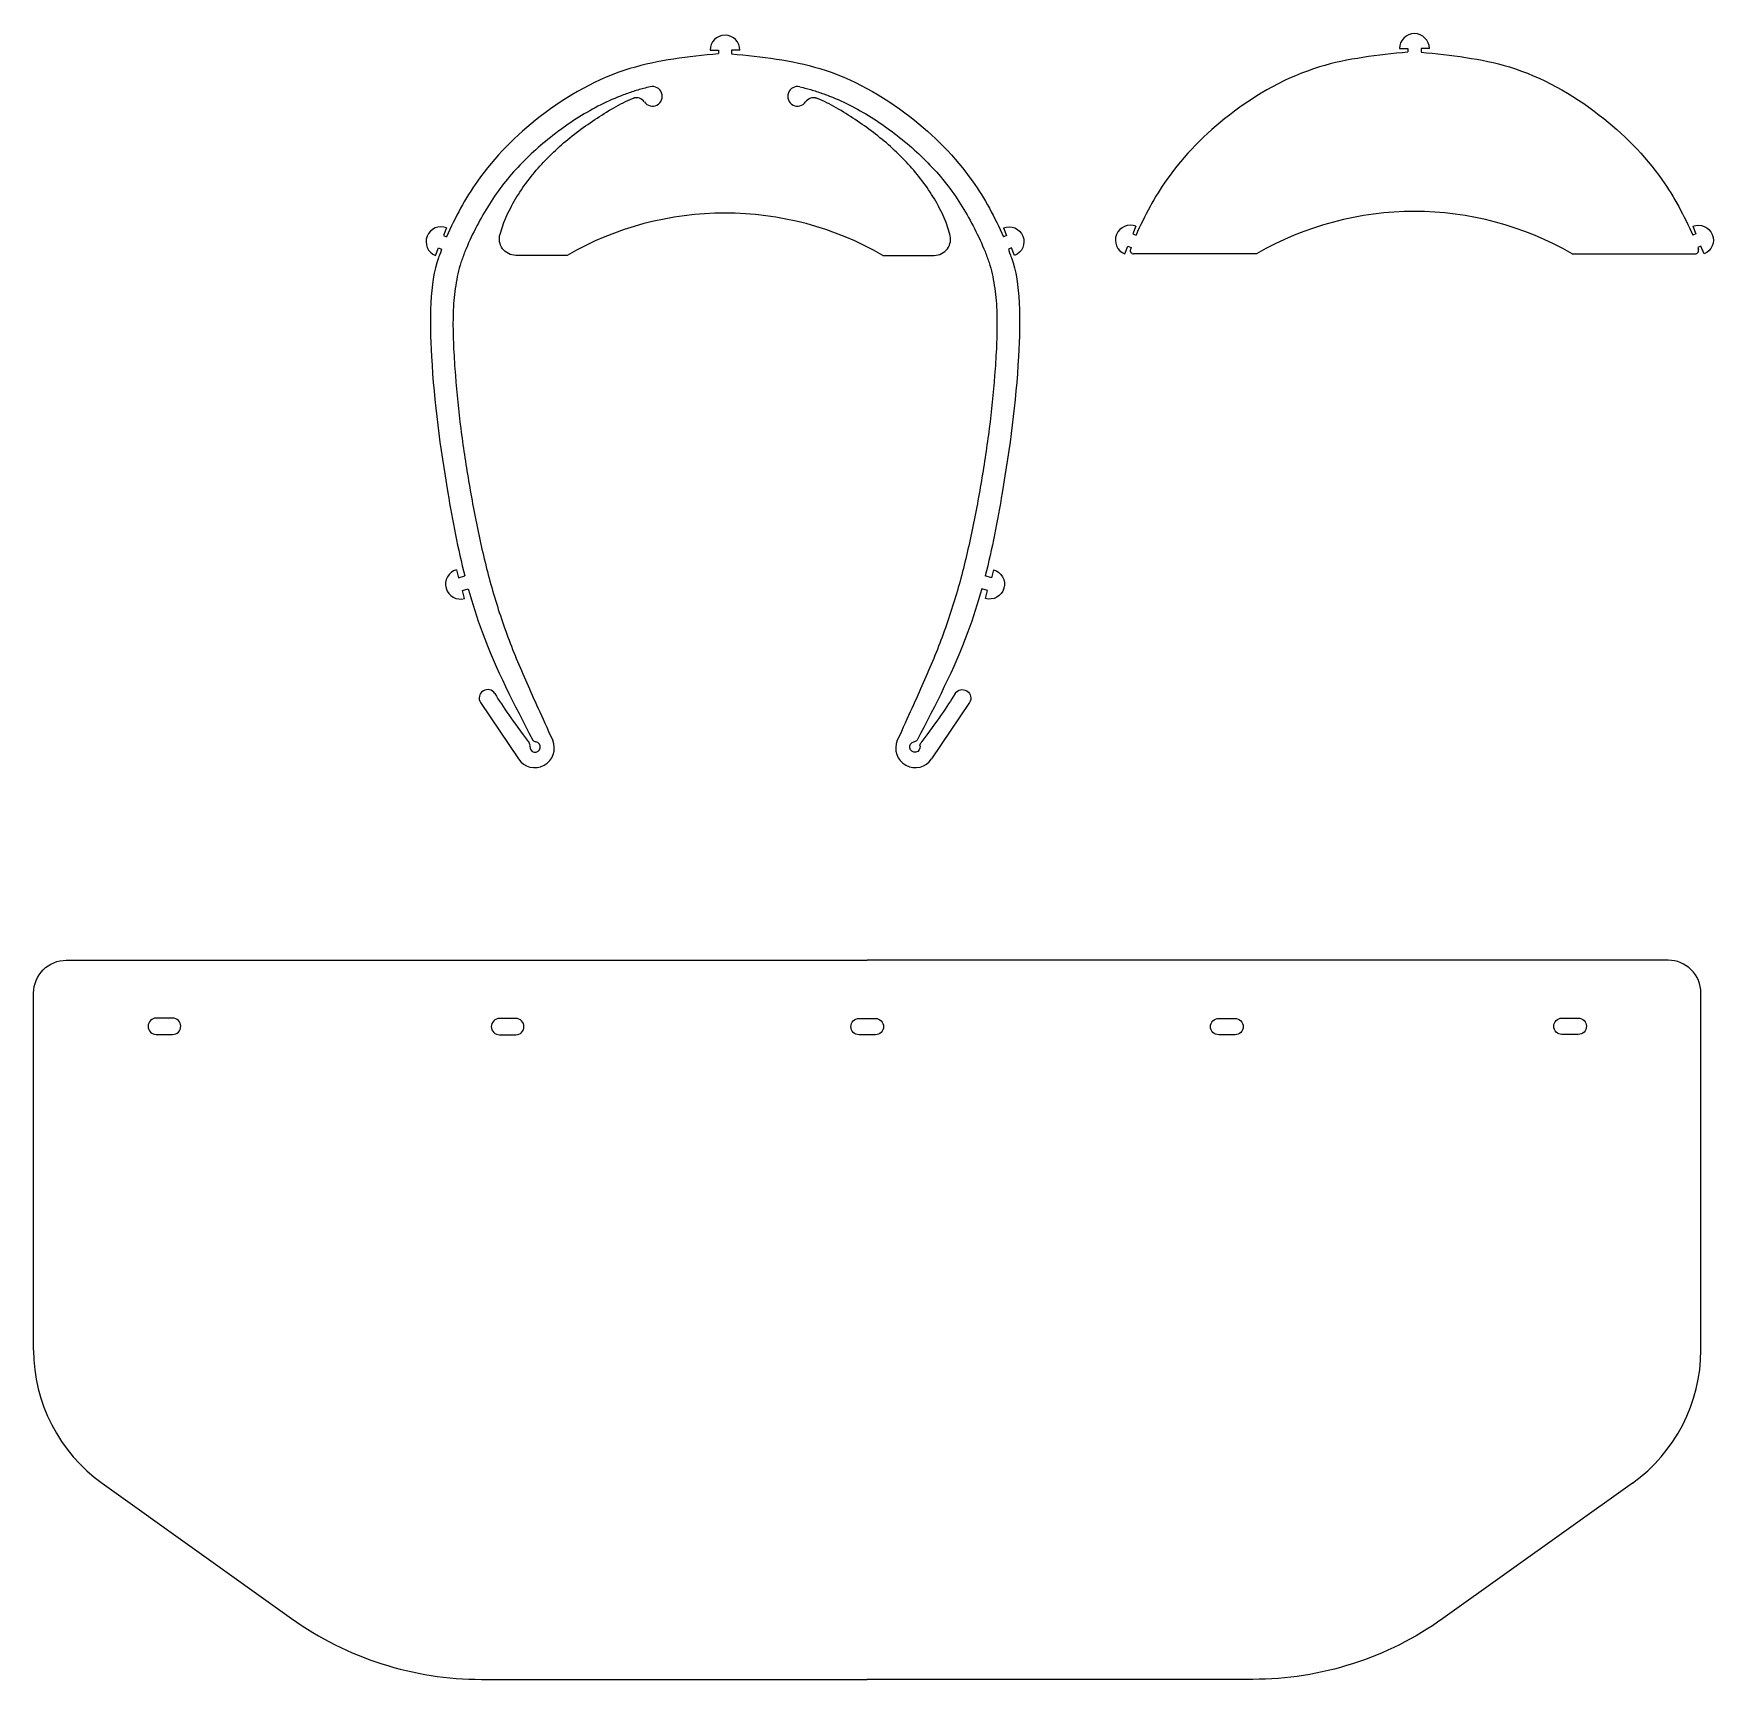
# Model space of a CAD drawing. Extents: x 45 to 559, y 58 to 562.
import ezdxf

# ---------------------------------------------------------------- set-up
doc = ezdxf.new("R2010")
doc.units = 0
doc.header["$MEASUREMENT"] = 0
doc.layers.get('0').update_dxf_attribs({"linetype": 'CONTINUOUS'})
doc.layers.add('CUTTING', color=1, linetype='CONTINUOUS')

# ---------------------------------------------------------------- blocks, each defined once
blk = doc.blocks.new('TOP_COVER_0_75MM')
at = {"layer": 'CUTTING'}
for p, q in [((170.13, 753.3), (171.09, 752.91)), ((171.09, 752.91), (170.89, 752.35)), ((345.41, 753.3), (344.44, 752.91)), ((344.44, 752.91), (344.64, 752.35)), ((209.51, 751.01), (171.84, 751.01)), ((306.03, 751.01), (343.7, 751.01))]:
    blk.add_line(p, q, dxfattribs=at)
for points in [[(253.2, 813.79), (255.74, 813.79)], [(255.74, 813.79), (255.74, 812.77)], [(259.8, 813.79), (259.8, 812.77)], [(262.34, 813.79), (259.8, 813.79)], [(172.6, 759.43), (171.65, 757.07)], [(171.65, 757.07), (172.62, 756.68)], [(343.89, 757.07), (342.91, 756.68)], [(342.94, 759.43), (343.89, 757.07)], [(169.17, 750.95), (170.13, 753.3)], [(170.13, 753.3), (171.09, 752.91)], [(345.41, 753.3), (344.44, 752.91)], [(346.36, 750.95), (345.41, 753.3)]]:
    blk.add_lwpolyline(points, dxfattribs=at)
for centre, start, end in [((171.84, 752.01), 160.456, 270), ((343.7, 752.01), 270, 19.544)]:
    blk.add_arc(centre, 1, start, end, dxfattribs=at)
for points, knots in [([(262.34, 813.79), (262.34, 816.31), (260.29, 818.36), (257.77, 818.36), (255.24, 818.36), (253.2, 816.31), (253.2, 813.79)], [0, 0, 0, 0, 1, 1, 1, 2, 2, 2, 2]), ([(255.74, 812.69), (246.57, 811.75), (226.98, 809.75), (201.29, 795.25), (182.67, 776.55), (175.21, 762.63), (172.62, 756.68)], [0, 0, 0, 0, 27.405424, 58.589724, 86.138815, 105.576044, 105.576044, 105.576044, 105.576044]), ([(259.8, 812.69), (268.96, 811.75), (288.56, 809.75), (314.24, 795.25), (332.86, 776.55), (340.32, 762.63), (342.91, 756.68)], [0, 0, 0, 0, 27.405424, 58.589724, 86.138815, 105.576044, 105.576044, 105.576044, 105.576044]), ([(172.6, 759.43), (170.26, 760.37), (167.59, 759.24), (166.65, 756.9), (165.7, 754.56), (166.83, 751.89), (169.17, 750.95)], [0, 0, 0, 0, 1, 1, 1, 2, 2, 2, 2]), ([(342.94, 759.43), (345.28, 760.37), (347.94, 759.24), (348.89, 756.9), (349.83, 754.56), (348.7, 751.89), (346.36, 750.95)], [0, 0, 0, 0, 1, 1, 1, 2, 2, 2, 2])]:
    blk.add_open_spline(points, degree=3, knots=knots, dxfattribs=at)
blk.add_open_spline([(306.03, 751.01), (276.16, 768.26), (239.37, 768.26), (209.51, 751.01)], degree=3, dxfattribs=at)

msp = doc.modelspace()

# ---------------------------------------------------------------- linework, layer by layer
at = {"layer": 'CUTTING'}
for p, q in [((228.71, 541.97), (228.34, 541.86)), ((283.98, 541.97), (284.35, 541.86)), ((168.7, 496.05), (169.67, 495.66)), ((343.99, 496.05), (343.02, 495.66)), ((174.87, 395.14), (176.77, 395.69)), ((337.82, 395.14), (335.92, 395.69))]:
    msp.add_line(p, q, dxfattribs=at)
at = {"layer": 'CUTTING', "color": 1}
for points in [[(251.77, 556.54), (254.31, 556.54)], [(254.31, 556.54), (254.31, 555.52)], [(258.38, 556.54), (258.38, 555.52)], [(260.92, 556.54), (258.38, 556.54)], [(171.18, 502.18), (170.23, 499.82)], [(170.23, 499.82), (171.2, 499.43)], [(342.46, 499.82), (341.49, 499.43)], [(341.51, 502.18), (342.46, 499.82)], [(167.75, 493.7), (168.7, 496.05)], [(168.7, 496.05), (169.67, 495.66)], [(343.99, 496.05), (343.02, 495.66)], [(344.94, 493.7), (343.99, 496.05)], [(174.17, 397.58), (174.87, 395.14)], [(338.52, 397.58), (337.82, 395.14)], [(176, 391.24), (177.81, 391.76)], [(176.7, 388.8), (176, 391.24)], [(336.69, 391.24), (334.88, 391.76)], [(335.99, 388.8), (336.69, 391.24)], [(182.38, 360.52), (182.31, 360.48)], [(330.31, 360.52), (330.38, 360.48)], [(181.56, 356.96), (193.13, 339.71)], [(331.13, 356.96), (319.56, 339.71)]]:
    msp.add_lwpolyline(points, dxfattribs=at)
for points in [[(208.09, 493.77), (192.33, 493.77, -0.506727), (187.56, 500.27), (188.67, 503.81)], [(304.61, 493.77), (320.36, 493.77, 0.506727), (325.13, 500.27), (324.02, 503.81)]]:
    msp.add_lwpolyline(points, format="xyb", dxfattribs=at)
at = {"layer": 'CUTTING'}
for points in [[(44.86, 158.87), (44.86, 268.13, -0.414214), (54.86, 278.13), (299.86, 278.13)], [(554.86, 158.87), (554.86, 268.13, 0.414214), (544.86, 278.13), (299.86, 278.13)], [(65.8, 118.18), (123.78, 76.76, 0.156317), (181.91, 58.13), (299.86, 58.13)], [(533.92, 118.18), (475.94, 76.76, -0.156317), (417.81, 58.13), (299.86, 58.13)]]:
    msp.add_lwpolyline(points, format="xyb", dxfattribs=at)
for points in [[(89.86, 257.94), (89.86, 257.94, 0.414214), (87.36, 260.44), (82.36, 260.44, 0.414214), (79.86, 257.94), (79.86, 257.94, 0.414214), (82.36, 255.44), (87.36, 255.44, 0.414214)], [(194.86, 257.82), (194.86, 257.82, 0.414214), (192.36, 260.32), (187.36, 260.32, 0.414214), (184.86, 257.82), (184.86, 257.82, 0.414214), (187.36, 255.32), (192.36, 255.32, 0.414214)], [(294.86, 257.82), (294.86, 257.82, -0.414214), (297.36, 260.32), (302.36, 260.32, -0.414214), (304.86, 257.82), (304.86, 257.82, -0.414214), (302.36, 255.32), (297.36, 255.32, -0.414214)], [(404.86, 257.82), (404.86, 257.82, -0.414214), (407.36, 260.32), (412.36, 260.32, -0.414214), (414.86, 257.82), (414.86, 257.82, -0.414214), (412.36, 255.32), (407.36, 255.32, -0.414214)], [(509.86, 257.94), (509.86, 257.94, -0.414214), (512.36, 260.44), (517.36, 260.44, -0.414214), (519.86, 257.94), (519.86, 257.94, -0.414214), (517.36, 255.44), (512.36, 255.44, -0.414214)]]:
    msp.add_lwpolyline(points, format="xyb", close=True, dxfattribs=at)
for points in [[(82.74, 260.12), (82.74, 260.12)], [(86.23, 260.12), (86.23, 260.12)], [(513.49, 260.12), (513.49, 260.12)], [(516.98, 260.12), (516.98, 260.12)], [(82.74, 255.12), (82.74, 255.12)], [(516.98, 255.12), (516.98, 255.12)]]:
    msp.add_lwpolyline(points, dxfattribs=at)
for centre, radius, start, end in [((234.14, 542.42), 3, 214.8774, 102.9381), ((278.55, 542.42), 3, 77.0619, 325.1226), ((229.21, 538.99), 3, 34.8774, 106.8556), ((283.48, 538.99), 3, 73.1444, 145.1226), ((198.12, 343.06), 6, 213.8576, 23.0802), ((314.57, 343.06), 6, 156.9198, 326.1424), ((94.86, 158.87), 50, 180, 234.4623), ((504.86, 158.87), 50, 305.5377, 0)]:
    msp.add_arc(centre, radius, start, end, dxfattribs=at)
at = {"layer": 'CUTTING', "color": 1}
for points, knots in [([(260.92, 556.54), (260.92, 559.06), (258.87, 561.11), (256.35, 561.11), (253.82, 561.11), (251.77, 559.06), (251.77, 556.54)], [0, 0, 0, 0, 1, 1, 1, 2, 2, 2, 2]), ([(171.18, 502.18), (168.84, 503.12), (166.17, 501.99), (165.23, 499.65), (164.28, 497.31), (165.41, 494.64), (167.75, 493.7)], [0, 0, 0, 0, 1, 1, 1, 2, 2, 2, 2]), ([(341.51, 502.18), (343.85, 503.12), (346.52, 501.99), (347.46, 499.65), (348.41, 497.31), (347.28, 494.64), (344.94, 493.7)], [0, 0, 0, 0, 1, 1, 1, 2, 2, 2, 2]), ([(174.17, 397.58), (171.74, 396.88), (170.34, 394.35), (171.04, 391.92), (171.74, 389.49), (174.28, 388.1), (176.7, 388.8)], [0, 0, 0, 0, 1, 1, 1, 2, 2, 2, 2]), ([(338.52, 397.58), (340.95, 396.88), (342.35, 394.35), (341.65, 391.92), (340.95, 389.49), (338.41, 388.1), (335.99, 388.8)], [0, 0, 0, 0, 1, 1, 1, 2, 2, 2, 2]), ([(185.93, 359.72), (185.19, 360.92), (183.63, 361.29), (182.43, 360.55), (182.41, 360.54), (182.4, 360.53), (182.38, 360.52)], [0, 0, 0, 0, 1, 1, 1, 2, 2, 2, 2]), ([(326.76, 359.72), (327.5, 360.92), (329.06, 361.29), (330.26, 360.55), (330.28, 360.54), (330.29, 360.53), (330.31, 360.52)], [0, 0, 0, 0, 1, 1, 1, 2, 2, 2, 2]), ([(196.69, 343.64), (196.53, 342.78), (197.11, 341.96), (197.97, 341.8), (198.84, 341.65), (199.66, 342.22), (199.81, 343.09), (199.97, 343.95), (199.39, 344.77), (198.53, 344.93), (198.5, 344.93), (198.47, 344.94), (198.45, 344.94)], [0, 0, 0, 0, 1, 1, 1, 2, 2, 2, 3, 3, 3, 4, 4, 4, 4]), ([(316, 343.64), (316.16, 342.78), (315.58, 341.96), (314.72, 341.8), (313.85, 341.65), (313.03, 342.22), (312.88, 343.09), (312.72, 343.95), (313.3, 344.77), (314.16, 344.93), (314.19, 344.93), (314.22, 344.94), (314.24, 344.94)], [0, 0, 0, 0, 1, 1, 1, 2, 2, 2, 3, 3, 3, 4, 4, 4, 4])]:
    msp.add_open_spline(points, degree=3, knots=knots, dxfattribs=at)
at = {"layer": 'CUTTING'}
for points, knots in [([(254.31, 555.44), (245.15, 554.5), (225.56, 552.5), (199.87, 538), (181.25, 519.3), (173.79, 505.38), (171.2, 499.43)], [0, 0, 0, 0, 27.405424, 58.589724, 86.138815, 105.576044, 105.576044, 105.576044, 105.576044]), ([(258.38, 555.44), (267.54, 554.5), (287.13, 552.5), (312.82, 538), (331.44, 519.3), (338.9, 505.38), (341.49, 499.43)], [0, 0, 0, 0, 27.405424, 58.589724, 86.138815, 105.576044, 105.576044, 105.576044, 105.576044]), ([(233.46, 545.34), (232.79, 545.18), (230.92, 544.71), (227.88, 543.81), (223.17, 542.1), (217.4, 539.46), (210.75, 535.59), (204.4, 531.12), (198.42, 526.18), (192.91, 520.79), (187.96, 514.98), (183.63, 508.69), (179.93, 501.97), (177.26, 496.23), (175.52, 491.59), (174.6, 488.13), (173.92, 484.56), (173.3, 479.56), (173.05, 473.06), (173.3, 465.08), (174, 454.29), (175.4, 440.82), (177.83, 424.77), (180.3, 411.47), (182.66, 400.92), (184.67, 393.12), (186.95, 385.44), (189.55, 377.88), (192.48, 370.41), (196.75, 360.44), (200.2, 353.02), (203.64, 345.41)], [21.69579, 21.69579, 21.69579, 21.69579, 23.763561, 27.482655, 31.217165, 38.787102, 46.484005, 54.269059, 62.047362, 69.738902, 77.345813, 84.918783, 92.598026, 100.333614, 103.891906, 107.443418, 111.075049, 114.799801, 122.528158, 130.568855, 138.741985, 154.964187, 171.172278, 187.438918, 195.534612, 203.588775, 211.594837, 219.560159, 227.575215, 235.670139, 252.100949, 252.100949, 252.100949, 252.100949]), ([(279.23, 545.34), (279.9, 545.18), (281.77, 544.71), (284.81, 543.81), (289.52, 542.1), (295.29, 539.46), (301.94, 535.59), (308.29, 531.12), (314.27, 526.18), (319.78, 520.79), (324.73, 514.98), (329.06, 508.69), (332.76, 501.97), (335.43, 496.23), (337.17, 491.59), (338.09, 488.13), (338.77, 484.56), (339.39, 479.56), (339.64, 473.06), (339.39, 465.08), (338.69, 454.29), (337.29, 440.82), (334.86, 424.77), (332.39, 411.47), (330.03, 400.92), (328.02, 393.12), (325.74, 385.44), (323.14, 377.88), (320.21, 370.41), (315.94, 360.44), (312.49, 353.02), (309.05, 345.41)], [21.69579, 21.69579, 21.69579, 21.69579, 23.763561, 27.482655, 31.217165, 38.787102, 46.484005, 54.269059, 62.047362, 69.738902, 77.345813, 84.918783, 92.598026, 100.333614, 103.891906, 107.443418, 111.075049, 114.799801, 122.528158, 130.568855, 138.741985, 154.964187, 171.172278, 187.438918, 195.534612, 203.588775, 211.594837, 219.560159, 227.575215, 235.670139, 252.100949, 252.100949, 252.100949, 252.100949]), ([(188.67, 503.81), (189.07, 504.77), (189.95, 506.72), (191.44, 509.61), (193.7, 513.41), (196.94, 517.95), (201.38, 523), (206.28, 527.66), (211.57, 531.93), (217.19, 535.81), (221.99, 538.77), (225.84, 540.84), (227.76, 541.65), (228.71, 541.97)], [163.604726, 163.604726, 163.604726, 163.604726, 166.72183, 170.031549, 173.340279, 179.999218, 186.720346, 193.484473, 200.264836, 207.091774, 213.960027, 217.187861, 220.18829, 220.18829, 220.18829, 220.18829]), ([(324.02, 503.81), (323.62, 504.77), (322.74, 506.72), (321.25, 509.61), (318.99, 513.41), (315.75, 517.95), (311.31, 523), (306.41, 527.66), (301.12, 531.93), (295.5, 535.81), (290.7, 538.77), (286.85, 540.84), (284.93, 541.65), (283.98, 541.97)], [163.604726, 163.604726, 163.604726, 163.604726, 166.72183, 170.031549, 173.340279, 179.999218, 186.720346, 193.484473, 200.264836, 207.091774, 213.960027, 217.187861, 220.18829, 220.18829, 220.18829, 220.18829]), ([(169.67, 495.66), (169.07, 493.91), (165.91, 485.99), (165.94, 459.42), (170.34, 426.43), (174.64, 404.01), (176.77, 395.69)], [107.775047, 107.775047, 107.775047, 107.775047, 109.715789, 142.594006, 184.644154, 210.619808, 210.619808, 210.619808, 210.619808]), ([(343.02, 495.66), (343.62, 493.91), (346.78, 485.99), (346.75, 459.42), (342.35, 426.43), (338.05, 404.01), (335.92, 395.69)], [107.775047, 107.775047, 107.775047, 107.775047, 109.715789, 142.594006, 184.644154, 210.619808, 210.619808, 210.619808, 210.619808]), ([(177.81, 391.76), (179.04, 387.31), (184.11, 371.29), (191.9, 356.33), (197.55, 345.49)], [214.588947, 214.588947, 214.588947, 214.588947, 228.434685, 264.99407, 264.99407, 264.99407, 264.99407]), ([(334.88, 391.76), (333.65, 387.31), (328.58, 371.29), (320.79, 356.33), (315.14, 345.49)], [214.588947, 214.588947, 214.588947, 214.588947, 228.434685, 264.99407, 264.99407, 264.99407, 264.99407])]:
    msp.add_open_spline(points, degree=3, knots=knots, dxfattribs=at)
at = {"layer": 'CUTTING', "color": 1}
for points in [[(304.61, 493.77), (274.74, 511.01), (237.95, 511.01), (208.09, 493.77)], [(182.31, 360.48), (181.13, 359.71), (180.8, 358.14), (181.56, 356.96)], [(330.38, 360.48), (331.56, 359.71), (331.89, 358.14), (331.13, 356.96)], [(185.93, 359.72), (188.5, 355.53), (191.3, 351.48), (196.44, 344.64)], [(326.76, 359.72), (324.19, 355.53), (321.39, 351.48), (316.25, 344.64)], [(197.55, 345.49), (197.76, 345.18), (198.08, 344.99), (198.45, 344.94)], [(315.14, 345.49), (314.93, 345.18), (314.61, 344.99), (314.24, 344.94)], [(196.69, 343.64), (196.75, 344), (196.66, 344.36), (196.44, 344.64)], [(316, 343.64), (315.94, 344), (316.03, 344.36), (316.25, 344.64)]]:
    msp.add_open_spline(points, degree=3, dxfattribs=at)

# ---------------------------------------------------------------- block references
msp.add_blockref('TOP_COVER_0_75MM', (209.46, -256.76))

doc.saveas('drawing.dxf')
